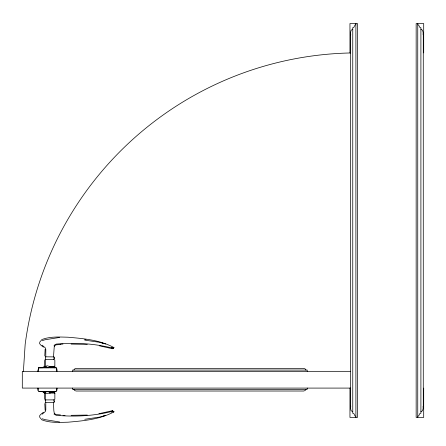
<?xml version="1.0" encoding="UTF-8"?>
<svg xmlns="http://www.w3.org/2000/svg" width="446" height="446" viewBox="0 0 446 446"><rect width="100%" height="100%" fill="white"/><g stroke="black" fill="none" stroke-linecap="round" stroke-linejoin="round"><path stroke-width="0.67" d="M44.433 360.29L44.277 366.517L45.353 366.562L45.392 360.245L45.827 359.493L54.373 359.548L54.864 360.329L54.836 366.467L49.105 366.551M49.105 392.865L54.836 392.943L54.864 399.086L54.373 399.867L44.912 399.928L45.542 399.9M44.778 355.824L45.141 349.185M56.781 390.601L56.921 388.087L56.759 390.596M23.398 371.328L25.166 344.334A335.197 335.197 0 0 1 350.545 52.962M54.261 392.235L54.323 391.649L49.985 391.649L50.075 392.257M54.535 401.874L54.707 400.681M50.075 367.158L49.985 367.76L54.323 367.76L54.261 367.175M54.011 414.1L56.274 415.332C75.474 416.954 94.34 415.984 113.055 411.173L113.384 411.797L113.931 411.864L112.186 410.699L113.931 411.864C99.915 419.457 83.586 420.829 67.97 422.2C59.296 422.407 50.197 423.059 41.935 419.876L39.811 417.395L39.583 415.867L40.558 414.563L43.44 412.238M60.455 344.496L56.112 344.847L54.3 345.934L53.487 356.906L54.128 357.536L53.749 359.543M53.749 399.872L54.128 401.879L53.487 402.504L45.169 402.604M352.758 411.809L351.08 410.643L350.383 407.822L350.383 33.149L351.08 30.334L352.758 29.168M422.998 34.275L423.276 33.149L422.579 30.334L420.901 29.168M350.383 407.822L350.801 406.133M423.276 33.149L423.276 407.822L422.579 410.643L420.901 411.809M38.546 367.833L37.955 371.328L38.546 367.833L55.678 367.744L56.391 367.928L56.781 368.814L56.921 371.328L56.759 368.82L56.263 367.749L54.273 367.838M53.213 391.649L52.572 392.831M54.011 345.315L56.274 344.083C75.474 342.461 94.34 343.431 113.055 348.237L113.384 347.618C115.575 347.088 108.947 350.628 113.931 347.551C99.915 339.952 83.586 338.586 67.97 337.215C59.296 337.009 50.197 336.356 41.935 339.534L39.811 342.021L39.583 343.543L40.558 344.853L43.44 347.178M113.128 348.159L113.63 347.428L113.953 347.668M73.835 370.068L74.716 368.859L76.143 368.396L303.659 368.396L305.081 368.859L305.962 370.068M305.962 389.341L305.081 390.557L303.659 391.019L76.143 391.019L74.716 390.557L73.835 389.341M42.114 414.223L45.353 411.513L45.81 409.924L45.782 402.587L45.308 400.614L45.827 399.923L45.392 399.164L45.353 392.854L44.277 392.898L44.433 399.125M113.953 411.747L113.63 411.987L113.128 411.257M45.353 392.854L44.734 393.266L44.277 392.898L45.358 392.87M54.206 366.567L54.903 366.133M54.122 402.515L53.487 402.504L53.827 410.582L54.3 413.481L54.735 413.225M54.25 393.283L54.836 392.943M111.266 412.199L113.055 411.173M42.253 340.638L44.996 339.768L59.602 337.438M46.25 366.027L47.928 365.798M105.702 415.382L99.475 417.116L84.762 419.285M103.422 416.007L105.289 415.51M98.901 413.71L112.364 410.71M45.353 366.562L44.734 366.149L44.277 366.517L46.557 366.328M47.761 393.322L50.978 392.87M54.273 391.577L56.391 391.488L38.546 391.582L42.76 391.621M38.551 367.855L42.76 367.794M60.188 344.245L62.97 344.083M71.109 415.321L87.288 415.064M355.902 24.725L355.022 25.009L353.79 27.49L352.758 27.652L352.758 413.319L353.79 413.481L355.022 415.967L355.902 416.252M54.122 356.9L45.169 356.811M417.751 416.252L418.632 415.967L419.87 413.481L420.901 413.319L420.901 27.652L419.87 27.49L418.632 25.009L417.751 24.725M45.074 392.29L43.022 392.285L45.96 392.29M49.255 366.584L54.178 366.584M45.42 367.125L43.022 367.13L45.074 367.119M45.492 367.705L49.762 367.705M42.911 367.744L49.244 367.733M350.545 371.328L22.3 371.328L22.3 388.087L350.545 388.087M42.911 391.672L45.514 391.672M45.492 391.711L49.762 391.711M49.255 392.831L54.178 392.831M44.912 359.482L45.325 359.487M71.109 344.089L87.288 344.351M62.97 415.332L65.049 415.455M60.455 414.914L56.112 414.563L54.3 413.481M84.673 339.439L86.028 339.596M48.408 366.183L50.978 366.545M84.762 340.125L99.475 342.299L105.702 344.028M59.602 421.977L44.996 419.647L42.253 418.772M99.575 345.856L112.364 348.705M45.141 410.231L44.778 403.585M102.179 343.074L104.046 343.571M46.25 393.389L47.293 393.707M111.266 347.211L113.055 348.237M54.3 345.934L54.735 346.185M54.206 392.848L54.903 393.283M42.114 345.187L45.353 347.897L45.81 349.486L45.782 356.822L45.308 358.796L45.827 359.493M52.572 366.584L53.213 367.76M350.383 33.149L350.801 34.838M422.998 406.696L423.276 407.822M54.535 357.541L54.707 358.729M423.7 52.89L423.7 23.56L416.157 23.56L416.157 417.417L423.7 417.417L423.7 388.087M417.751 23.56L417.751 417.417M355.902 23.56L355.902 417.417M349.954 52.89L349.954 23.56L357.497 23.56L357.497 417.417L349.954 417.417L349.954 388.087M307.216 371.328L307.216 370.068L72.581 370.068L72.581 371.328M307.216 388.087L307.216 389.341L72.581 389.341L72.581 388.087M38.122 390.596L37.955 388.087L38.1 390.601"/></g></svg>
